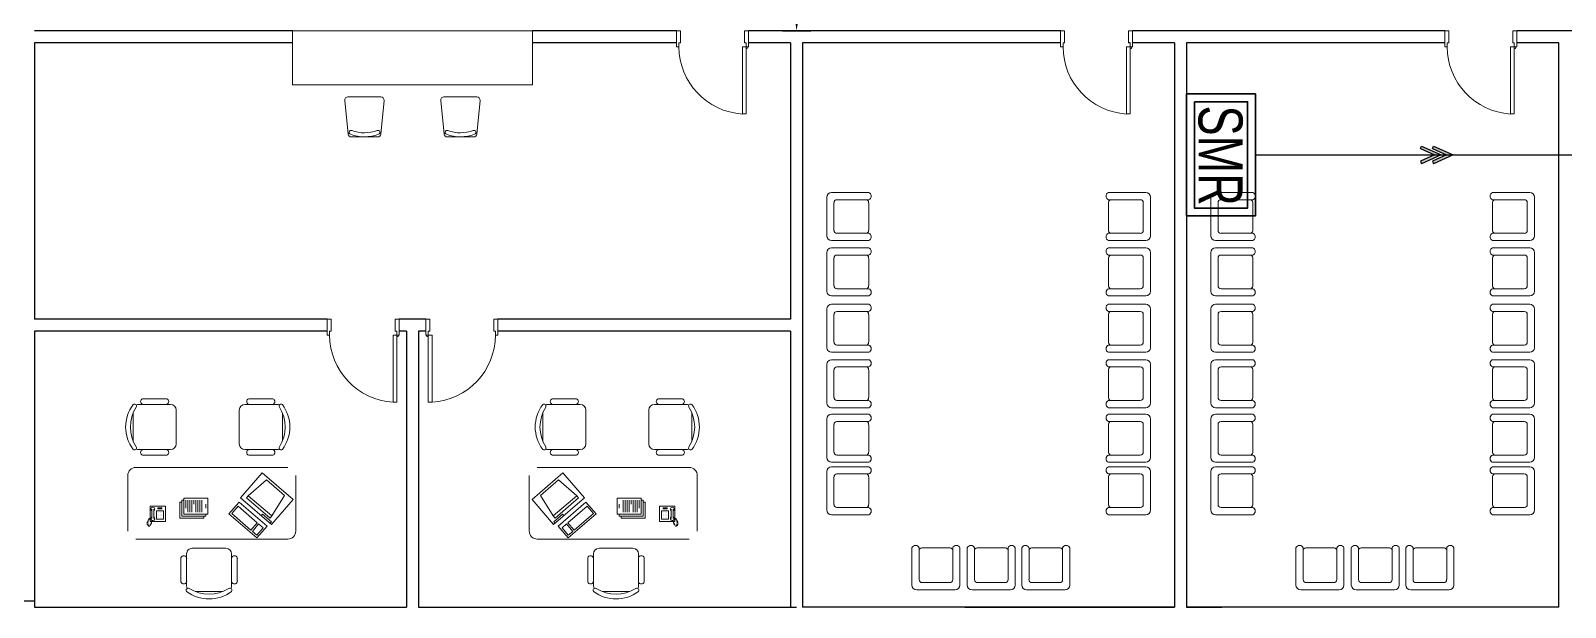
# Model space of a CAD drawing. Extents: x -3767 to 3861, y 250 to 646.
# Drawn here: x 46.23 to 65.41, y 348.67 to 355.88 of the extents above; entities that cross this region are included whole.
import ezdxf
from ezdxf import colors
from ezdxf.entities.mleader import LeaderData, LeaderLine
from ezdxf.enums import TextEntityAlignment as Align
from ezdxf.math import Vec2, Vec3

# ---------------------------------------------------------------- set-up
doc = ezdxf.new("R2010")
doc.units = 0
doc.header["$LTSCALE"] = 0.15
doc.layers.get('0').update_dxf_attribs({"color": 252})
doc.layers.get('Defpoints').update_dxf_attribs({"color": 252})
for name, color, linetype, lineweight in [('0 criticalllllll', 4, 'Continuous', 13), ('DOOR', 252, 'Continuous', 20), ('FUR', 252, 'Continuous', 9), ('sofa', 252, 'Continuous', 9), ('T-CO-PA', 3, 'Continuous', 35), ('T-CO-TXT', 2, 'Continuous', 30), ('wall', 252, 'Continuous', 30)]:
    doc.layers.add(name, color=color, linetype=linetype, lineweight=lineweight)
for name, color, linetype in [('0 sockets', 252, 'Continuous'), ('0 sound', 252, 'Continuous'), ('00-BT-TEXT', 2, 'Continuous'), ('FIRE_LOOP', 7, 'Continuous')]:
    doc.layers.add(name, color=color, linetype=linetype)
doc.styles.add('EN-SCL', font='swisscl.ttf')
doc.dimstyles.get("Standard").update_dxf_attribs({"dimtxt": 0.18, "dimasz": 0.18, "dimexe": 0.18, "dimexo": 0.0625, "dimgap": 0.09, "dimtad": 0, "dimtih": 1, "dimtoh": 1, "dimdec": 4, "dimzin": 0, "dimdsep": 46, "dimtxsty": 'Standard', "dimcen": 0.09, "dimadec": 0, "dimazin": 0, "dimtfac": 1, "dimtdec": 4, "dimtofl": 0, "dimtmove": 0, "dimatfit": 3, "dimfxl": 1, "dimtolj": 1, "dimtzin": 0, "dimarcsym": 0})

# ---------------------------------------------------------------- blocks, each defined once
blk = doc.blocks.new('RECTANG')
for p, q in [((1, 1), (0, 1)), ((0, 1), (0, 0)), ((1, 0), (1, 1)), ((0, 0), (1, 0))]:
    blk.add_line(p, q)
blk = doc.blocks.new('IBMAT', base_point=(61, 306))
for p, q in [((75, 307), (75, 306)), ((81, 307), (75, 307)), ((81, 306), (81, 307))]:
    blk.add_line(p, q)
at = {"xscale": 21, "yscale": 17, "zscale": 21}
blk.add_blockref('RECTANG', (61, 306), dxfattribs=at)
blk = doc.blocks.new('KEYBOARD', base_point=(60, 294))
for p, xscale, yscale, zscale in [((60, 294), 19, 8, 19), ((61, 295), 13, 5, 13), ((75, 295), 3, 5, 3)]:
    blk.add_blockref('RECTANG', p, dxfattribs=dict(xscale=xscale, yscale=yscale, zscale=zscale))
blk = doc.blocks.new('FNCOMP')
for p, q in [((-6.64, 16.23), (-8.5, 3.5)), ((6.08, 16.23), (-6.64, 16.23)), ((8, 3.5), (6.08, 16.23)), ((-8.5, 3.5), (-8.5, 2.04)), ((8, 3.5), (-8.5, 3.5)), ((-8.5, 2.04), (8, 2.04)), ((8, 2.04), (8, 3.5))]:
    blk.add_line(p, q)
at = {"xscale": 1.033846153846154, "yscale": 1.033846153846154, "zscale": 1.033846153846154}
for name, p in [('IBMAT', (-10.86, 0)), ('KEYBOARD', (-10.05, -10.5))]:
    blk.add_blockref(name, p, dxfattribs=at)
blk = doc.blocks.new('CHAIR7')
for p, q in [((0, 9), (0, -9)), ((20, 12), (3, 12)), ((5.12, 15.04), (17.88, 15.04)), ((23, -7.44), (23, 7.44)), ((3, -12), (20, -12)), ((5.12, -15), (17.88, -15))]:
    blk.add_line(p, q)
for centre, radius, start, end in [((3, 9), 3, 90, 180), ((5.56, 13.54), 1.56, 73.7398, 286.2602), ((17.44, 13.54), 1.56, 253.7398, 106.2602), ((20, 9), 3, 62.41556, 90), ((22.34, 11.12), 1.1, 53.30994, 212.02741), ((4.82, 0), 19.64, 327.57575, 32.42425), ((7, 0), 20, 323.1301, 36.8699), ((3, -9), 3, 180, 270), ((5.56, -13.5), 1.56, 73.7398, 286.2602), ((17.44, -13.5), 1.56, 253.7398, 106.2602), ((20, -9), 3, 270, 297.58444), ((22.34, -11.12), 1.1, 147.97259, 306.69006)]:
    blk.add_arc(centre, radius, start, end)
blk = doc.blocks.new('FNPHONE')
for p, q in [((-9.1, 0.22), (-9.7, 0.02)), ((-8.9, 0.62), (-9.5, 0.42)), ((-8.7, 1.02), (-9.3, 0.82)), ((-8.5, 1.42), (-9.1, 1.22)), ((-8.3, 1.82), (-8.9, 1.62)), ((-7.14, 0.56), (-7.5, -0.58)), ((-7.29, 6.54), (-7.29, 1.54)), ((-6.29, 6.54), (-6.29, 1.54)), ((-3.87, 4.85), (-3.87, 4.85)), ((-3.87, 3.91), (-3.87, 3.91)), ((-3.87, 2.97), (-3.87, 2.97)), ((-3.87, 2.03), (-3.87, 2.03)), ((-2.94, 4.85), (-2.94, 4.85)), ((-2.94, 3.91), (-2.94, 3.91)), ((-2.94, 2.97), (-2.94, 2.97)), ((-2.94, 2.03), (-2.94, 2.03)), ((-2, 4.85), (-2, 4.85)), ((-2, 3.91), (-2, 3.91)), ((-2, 2.97), (-2, 2.97)), ((-2, 2.03), (-2, 2.03)), ((-9.3, -0.18), (-9.9, -0.38)), ((-9.3, -0.58), (-9.9, -0.78)), ((-9.3, -0.98), (-9.9, -1.18)), ((-9.3, -1.38), (-9.9, -1.58)), ((-9.1, -1.78), (-9.7, -1.98)), ((-8.9, -2.18), (-9.5, -2.38)), ((-8.43, -2.46), (-9.03, -2.66)), ((-7.9, -1.98), (-8.5, -2.18)), ((-7.7, -1.58), (-8.3, -1.78)), ((-7.5, -1.18), (-8.1, -1.38)), ((-7.3, -0.78), (-7.9, -0.98))]:
    blk.add_line(p, q)
for centre, start, end in [((-6.79, 6.54), 298.49146, 241.50854), ((-6.79, 1.54), 118.49146, 61.50854)]:
    blk.add_arc(centre, 1.05, start, end)
for p, xscale, yscale, zscale in [((-8.21, 0), 8.20528234483245, 8.104073169521023, 8.20528234483245), ((-4.81, 1.25), 3.75, 4.375, 3.75), ((-4.03, 6.72), 2.03125, 0.46875, 2.03125)]:
    blk.add_blockref('RECTANG', p, dxfattribs=dict(xscale=xscale, yscale=yscale, zscale=zscale))
blk = doc.blocks.new('D90')
at = {"layer": 'DOOR'}
for points in [[(0.03, 0.2), (0.03, 1.04), (0.078, 1.04), (0.078, 0.2)], [(0.03, 0.2), (0, 0.2), (0, 0), (0.05, 0), (0.05, 0.15), (0.03, 0.15)], [(0.87, 0.2), (0.9, 0.2), (0.9, 0), (0.85, 0), (0.85, 0.15), (0.87, 0.15)]]:
    blk.add_lwpolyline(points, close=True, dxfattribs=at)
blk.add_circle((0.02, 0.21), 0.01, dxfattribs=at)
blk.add_arc((0.025, 0.197), 0.845, 0.2218, 86.3889, dxfattribs=at)
blk = doc.blocks.new('Ch01')
at = {"layer": 'FUR'}
for p, q in [((-0.499, -0.205), (-0.499, 0.207)), ((-0.455, 0.247), (-0.035, 0.205)), ((0.001, 0.165), (0.001, -0.163)), ((-0.455, -0.244), (-0.035, -0.202))]:
    blk.add_line(p, q, dxfattribs=at)
for centre, radius, start, end in [((-0.459, 0.207), 0.04, 84.2894, 180), ((-0.055, 0.168), 0.025, 20.5276, 200.5276), ((-0.039, 0.165), 0.04, 0, 84.2894), ((-0.499, 0.001), 0.449, 339.1935, 20.5276), ((-0.499, 0.001), 0.499, 339.1935, 20.5276), ((-0.056, -0.167), 0.025, 159.1935, 339.1935), ((-0.039, -0.163), 0.04, 275.7106, 0), ((-0.459, -0.205), 0.04, 180, 275.7106)]:
    blk.add_arc(centre, radius, start, end, dxfattribs=at)
blk = doc.blocks.new('ARCH')
at = {"layer": 'DOOR'}
blk.add_line((55.17, 355.725), (55.15, 355.725), dxfattribs=at)
for points in [[(54.33, 355.675), (54.3, 355.675), (54.3, 355.875), (54.35, 355.875), (54.35, 355.725), (54.33, 355.725)], [(59.13, 355.675), (59.1, 355.675), (59.1, 355.875), (59.15, 355.875), (59.15, 355.725), (59.13, 355.725)], [(59.97, 355.675), (60, 355.675), (60, 355.875), (59.95, 355.875), (59.95, 355.725), (59.97, 355.725)], [(63.93, 355.675), (63.9, 355.675), (63.9, 355.875), (63.95, 355.875), (63.95, 355.725), (63.93, 355.725)], [(64.77, 355.675), (64.8, 355.675), (64.8, 355.875), (64.75, 355.875), (64.75, 355.725), (64.77, 355.725)], [(55.17, 355.675), (55.17, 354.835), (55.122, 354.835), (55.122, 355.675)], [(59.97, 355.675), (59.97, 354.835), (59.922, 354.835), (59.922, 355.675)], [(64.77, 355.675), (64.77, 354.835), (64.722, 354.835), (64.722, 355.675)]]:
    blk.add_lwpolyline(points, close=True, dxfattribs=at)
blk.add_lwpolyline([(55.17, 355.725), (55.17, 355.675), (55.2, 355.675), (55.2, 355.875), (55.15, 355.875), (55.15, 355.725)], dxfattribs=at)
for centre in [(55.18, 355.665), (59.98, 355.665), (64.78, 355.665)]:
    blk.add_circle(centre, 0.01, dxfattribs=at)
for centre in [(55.175, 355.678), (59.975, 355.678), (64.775, 355.678)]:
    blk.add_arc(centre, 0.845, 180.2218, 266.3889, dxfattribs=at)
at = {"layer": 'FUR'}
for p, q in [((56.177, 353.795), (56.177, 353.315)), ((56.702, 353.855), (56.237, 353.855)), ((56.267, 353.727), (56.267, 353.382)), ((56.7, 353.765), (56.305, 353.765)), ((56.702, 353.39), (56.702, 353.72)), ((59.698, 353.855), (60.163, 353.855)), ((59.698, 353.39), (59.698, 353.72)), ((59.7, 353.765), (60.095, 353.765)), ((60.133, 353.727), (60.133, 353.382)), ((60.223, 353.795), (60.223, 353.315)), ((60.977, 353.795), (60.977, 353.315)), ((61.502, 353.855), (61.037, 353.855)), ((61.067, 353.727), (61.067, 353.382)), ((61.5, 353.765), (61.105, 353.765)), ((61.502, 353.39), (61.502, 353.72)), ((64.498, 353.855), (64.963, 353.855)), ((64.498, 353.39), (64.498, 353.72)), ((64.5, 353.765), (64.895, 353.765)), ((64.933, 353.727), (64.933, 353.382)), ((65.023, 353.795), (65.023, 353.315)), ((56.305, 353.345), (56.7, 353.345)), ((60.095, 353.345), (59.7, 353.345)), ((61.105, 353.345), (61.5, 353.345)), ((64.895, 353.345), (64.5, 353.345)), ((56.237, 353.255), (56.702, 353.255)), ((56.702, 353.163), (56.237, 353.163)), ((60.163, 353.255), (59.698, 353.255)), ((59.698, 353.163), (60.163, 353.163)), ((61.037, 353.255), (61.502, 353.255)), ((61.502, 353.163), (61.037, 353.163)), ((64.963, 353.255), (64.498, 353.255)), ((64.498, 353.163), (64.963, 353.163)), ((56.177, 353.103), (56.177, 352.623)), ((56.267, 353.036), (56.267, 352.691)), ((56.7, 353.073), (56.305, 353.073)), ((56.702, 352.698), (56.702, 353.028)), ((59.698, 352.698), (59.698, 353.028)), ((59.7, 353.073), (60.095, 353.073)), ((60.133, 353.036), (60.133, 352.691)), ((60.223, 353.103), (60.223, 352.623)), ((60.977, 353.103), (60.977, 352.623)), ((61.067, 353.036), (61.067, 352.691)), ((61.5, 353.073), (61.105, 353.073)), ((61.502, 352.698), (61.502, 353.028)), ((64.498, 352.698), (64.498, 353.028)), ((64.5, 353.073), (64.895, 353.073)), ((64.933, 353.036), (64.933, 352.691)), ((65.023, 353.103), (65.023, 352.623)), ((56.237, 352.563), (56.702, 352.563)), ((56.305, 352.653), (56.7, 352.653)), ((60.163, 352.563), (59.698, 352.563)), ((60.095, 352.653), (59.7, 352.653)), ((61.037, 352.563), (61.502, 352.563)), ((61.105, 352.653), (61.5, 352.653)), ((64.963, 352.563), (64.498, 352.563)), ((64.895, 352.653), (64.5, 352.653)), ((56.177, 352.399), (56.177, 351.919)), ((56.702, 352.459), (56.237, 352.459)), ((56.7, 352.369), (56.305, 352.369)), ((59.698, 352.459), (60.163, 352.459)), ((59.7, 352.369), (60.095, 352.369)), ((60.223, 352.399), (60.223, 351.919)), ((60.977, 352.399), (60.977, 351.919)), ((61.502, 352.459), (61.037, 352.459)), ((61.5, 352.369), (61.105, 352.369)), ((64.498, 352.459), (64.963, 352.459)), ((64.5, 352.369), (64.895, 352.369)), ((65.023, 352.399), (65.023, 351.919)), ((56.267, 352.332), (56.267, 351.987)), ((56.702, 351.994), (56.702, 352.324)), ((59.698, 351.994), (59.698, 352.324)), ((60.133, 352.332), (60.133, 351.987)), ((61.067, 352.332), (61.067, 351.987)), ((61.502, 351.994), (61.502, 352.324)), ((64.498, 351.994), (64.498, 352.324)), ((64.933, 352.332), (64.933, 351.987)), ((56.237, 351.859), (56.702, 351.859)), ((56.702, 351.767), (56.237, 351.767)), ((56.305, 351.949), (56.7, 351.949)), ((60.163, 351.859), (59.698, 351.859)), ((59.698, 351.767), (60.163, 351.767)), ((60.095, 351.949), (59.7, 351.949)), ((61.037, 351.859), (61.502, 351.859)), ((61.502, 351.767), (61.037, 351.767)), ((61.105, 351.949), (61.5, 351.949)), ((64.963, 351.859), (64.498, 351.859)), ((64.498, 351.767), (64.963, 351.767)), ((64.895, 351.949), (64.5, 351.949)), ((56.177, 351.707), (56.177, 351.227)), ((56.267, 351.64), (56.267, 351.295)), ((56.7, 351.677), (56.305, 351.677)), ((56.702, 351.302), (56.702, 351.632)), ((59.698, 351.302), (59.698, 351.632)), ((59.7, 351.677), (60.095, 351.677)), ((60.133, 351.64), (60.133, 351.295)), ((60.223, 351.707), (60.223, 351.227)), ((60.977, 351.707), (60.977, 351.227)), ((61.067, 351.64), (61.067, 351.295)), ((61.5, 351.677), (61.105, 351.677)), ((61.502, 351.302), (61.502, 351.632)), ((64.498, 351.302), (64.498, 351.632)), ((64.5, 351.677), (64.895, 351.677)), ((64.933, 351.64), (64.933, 351.295)), ((65.023, 351.707), (65.023, 351.227)), ((56.305, 351.257), (56.7, 351.257)), ((60.095, 351.257), (59.7, 351.257)), ((61.105, 351.257), (61.5, 351.257)), ((64.895, 351.257), (64.5, 351.257)), ((56.177, 351.026), (56.177, 350.546)), ((56.237, 351.167), (56.702, 351.167)), ((56.702, 351.086), (56.237, 351.086)), ((60.163, 351.167), (59.698, 351.167)), ((59.698, 351.086), (60.163, 351.086)), ((60.223, 351.026), (60.223, 350.546)), ((60.977, 351.026), (60.977, 350.546)), ((61.037, 351.167), (61.502, 351.167)), ((61.502, 351.086), (61.037, 351.086)), ((64.963, 351.167), (64.498, 351.167)), ((64.498, 351.086), (64.963, 351.086)), ((65.023, 351.026), (65.023, 350.546)), ((56.267, 350.958), (56.267, 350.613)), ((56.7, 350.996), (56.305, 350.996)), ((56.702, 350.621), (56.702, 350.951)), ((59.698, 350.621), (59.698, 350.951)), ((59.7, 350.996), (60.095, 350.996)), ((60.133, 350.958), (60.133, 350.613)), ((61.067, 350.958), (61.067, 350.613)), ((61.5, 350.996), (61.105, 350.996)), ((61.502, 350.621), (61.502, 350.951)), ((64.498, 350.621), (64.498, 350.951)), ((64.5, 350.996), (64.895, 350.996)), ((64.933, 350.958), (64.933, 350.613)), ((56.237, 350.486), (56.702, 350.486)), ((56.702, 350.43), (56.237, 350.43)), ((56.305, 350.576), (56.7, 350.576)), ((60.163, 350.486), (59.698, 350.486)), ((59.698, 350.43), (60.163, 350.43)), ((60.095, 350.576), (59.7, 350.576)), ((61.037, 350.486), (61.502, 350.486)), ((61.502, 350.43), (61.037, 350.43)), ((61.105, 350.576), (61.5, 350.576)), ((64.963, 350.486), (64.498, 350.486)), ((64.498, 350.43), (64.963, 350.43)), ((64.895, 350.576), (64.5, 350.576)), ((56.177, 350.37), (56.177, 349.89)), ((56.267, 350.303), (56.267, 349.958)), ((56.7, 350.34), (56.305, 350.34)), ((56.702, 349.965), (56.702, 350.295)), ((59.698, 349.965), (59.698, 350.295)), ((59.7, 350.34), (60.095, 350.34)), ((60.133, 350.303), (60.133, 349.958)), ((60.223, 350.37), (60.223, 349.89)), ((60.977, 350.37), (60.977, 349.89)), ((61.067, 350.303), (61.067, 349.958)), ((61.5, 350.34), (61.105, 350.34)), ((61.502, 349.965), (61.502, 350.295)), ((64.498, 349.965), (64.498, 350.295)), ((64.5, 350.34), (64.895, 350.34)), ((64.933, 350.303), (64.933, 349.958)), ((65.023, 350.37), (65.023, 349.89)), ((56.305, 349.92), (56.7, 349.92)), ((60.095, 349.92), (59.7, 349.92)), ((61.105, 349.92), (61.5, 349.92)), ((64.895, 349.92), (64.5, 349.92)), ((56.237, 349.83), (56.702, 349.83)), ((60.163, 349.83), (59.698, 349.83)), ((61.037, 349.83), (61.502, 349.83)), ((64.963, 349.83), (64.498, 349.83)), ((57.241, 349.418), (57.241, 348.953)), ((57.331, 349.416), (57.331, 349.02)), ((57.706, 349.418), (57.376, 349.418)), ((57.751, 349.02), (57.751, 349.416)), ((57.841, 348.953), (57.841, 349.418)), ((57.933, 349.418), (57.933, 348.953)), ((58.023, 349.416), (58.023, 349.02)), ((58.398, 349.418), (58.068, 349.418)), ((58.443, 349.02), (58.443, 349.416)), ((58.533, 348.953), (58.533, 349.418)), ((58.615, 349.418), (58.615, 348.953)), ((58.705, 349.416), (58.705, 349.02)), ((59.08, 349.418), (58.75, 349.418)), ((59.125, 349.02), (59.125, 349.416)), ((59.215, 348.953), (59.215, 349.418)), ((62.041, 349.418), (62.041, 348.953)), ((62.131, 349.416), (62.131, 349.02)), ((62.506, 349.418), (62.176, 349.418)), ((62.551, 349.02), (62.551, 349.416)), ((62.641, 348.953), (62.641, 349.418)), ((62.733, 349.418), (62.733, 348.953)), ((62.823, 349.416), (62.823, 349.02)), ((63.198, 349.418), (62.868, 349.418)), ((63.243, 349.02), (63.243, 349.416)), ((63.333, 348.953), (63.333, 349.418)), ((63.415, 349.418), (63.415, 348.953)), ((63.505, 349.416), (63.505, 349.02)), ((63.88, 349.418), (63.55, 349.418)), ((63.925, 349.02), (63.925, 349.416)), ((64.015, 348.953), (64.015, 349.418)), ((57.301, 348.893), (57.781, 348.893)), ((57.369, 348.983), (57.714, 348.983)), ((57.993, 348.893), (58.473, 348.893)), ((58.061, 348.983), (58.406, 348.983)), ((58.675, 348.893), (59.155, 348.893)), ((58.742, 348.983), (59.087, 348.983)), ((62.101, 348.893), (62.581, 348.893)), ((62.169, 348.983), (62.514, 348.983)), ((62.793, 348.893), (63.273, 348.893)), ((62.861, 348.983), (63.206, 348.983)), ((63.475, 348.893), (63.955, 348.893)), ((63.542, 348.983), (63.887, 348.983))]:
    blk.add_line(p, q, dxfattribs=at)
for centre, major_axis, start_param, end_param in [((56.237, 353.795), (0.0424, 0.0424), 0.785398, 2.356194), ((56.305, 353.727), (-0.0265, 0.0265), -0.785398, 0.785398), ((56.642, 353.72), (-0.0424, 0.0424), 3.926991, 4.775053), ((56.685, 353.81), (-0.0339, 0.0339), 2.685296, 5.122584), ((61.037, 353.795), (0.0424, 0.0424), 0.785398, 2.356194), ((61.105, 353.727), (-0.0265, 0.0265), -0.785398, 0.785398), ((61.442, 353.72), (-0.0424, 0.0424), 3.926991, 4.775053), ((61.485, 353.81), (-0.0339, 0.0339), 2.685296, 5.122584), ((56.237, 353.315), (-0.0424, 0.0424), 0.785398, 2.356194), ((56.305, 353.382), (0.0265, 0.0265), 2.356194, 3.926991), ((56.642, 353.39), (0.0424, 0.0424), 4.649725, 5.497787), ((56.685, 353.3), (0.0339, 0.0339), 4.302194, 6.739482), ((61.037, 353.315), (-0.0424, 0.0424), 0.785398, 2.356194), ((61.105, 353.382), (0.0265, 0.0265), 2.356194, 3.926991), ((61.442, 353.39), (0.0424, 0.0424), 4.649725, 5.497787), ((61.485, 353.3), (0.0339, 0.0339), 4.302194, 6.739482), ((56.237, 353.103), (0.0424, 0.0424), 0.785398, 2.356194), ((56.685, 353.119), (-0.0339, 0.0339), 2.685296, 5.122584), ((61.037, 353.103), (0.0424, 0.0424), 0.785398, 2.356194), ((61.485, 353.119), (-0.0339, 0.0339), 2.685296, 5.122584), ((56.305, 353.036), (-0.0265, 0.0265), -0.785398, 0.785398), ((56.642, 353.028), (-0.0424, 0.0424), 3.926991, 4.775053), ((61.105, 353.036), (-0.0265, 0.0265), -0.785398, 0.785398), ((61.442, 353.028), (-0.0424, 0.0424), 3.926991, 4.775053), ((56.237, 352.623), (-0.0424, 0.0424), 0.785398, 2.356194), ((56.305, 352.691), (0.0265, 0.0265), 2.356194, 3.926991), ((56.642, 352.698), (0.0424, 0.0424), 4.649725, 5.497787), ((56.685, 352.608), (0.0339, 0.0339), 4.302194, 6.739482), ((61.037, 352.623), (-0.0424, 0.0424), 0.785398, 2.356194), ((61.105, 352.691), (0.0265, 0.0265), 2.356194, 3.926991), ((61.442, 352.698), (0.0424, 0.0424), 4.649725, 5.497787), ((61.485, 352.608), (0.0339, 0.0339), 4.302194, 6.739482), ((56.237, 352.399), (0.0424, 0.0424), 0.785398, 2.356194), ((56.305, 352.332), (-0.0265, 0.0265), -0.785398, 0.785398), ((56.642, 352.324), (-0.0424, 0.0424), 3.926991, 4.775053), ((56.685, 352.415), (-0.0339, 0.0339), 2.685296, 5.122584), ((61.037, 352.399), (0.0424, 0.0424), 0.785398, 2.356194), ((61.105, 352.332), (-0.0265, 0.0265), -0.785398, 0.785398), ((61.442, 352.324), (-0.0424, 0.0424), 3.926991, 4.775053), ((61.485, 352.415), (-0.0339, 0.0339), 2.685296, 5.122584), ((56.305, 351.987), (0.0265, 0.0265), 2.356194, 3.926991), ((56.642, 351.994), (0.0424, 0.0424), 4.649725, 5.497787), ((61.105, 351.987), (0.0265, 0.0265), 2.356194, 3.926991), ((61.442, 351.994), (0.0424, 0.0424), 4.649725, 5.497787), ((56.237, 351.919), (-0.0424, 0.0424), 0.785398, 2.356194), ((56.237, 351.707), (0.0424, 0.0424), 0.785398, 2.356194), ((56.685, 351.904), (0.0339, 0.0339), 4.302194, 6.739482), ((56.685, 351.723), (-0.0339, 0.0339), 2.685296, 5.122584), ((61.037, 351.919), (-0.0424, 0.0424), 0.785398, 2.356194), ((61.037, 351.707), (0.0424, 0.0424), 0.785398, 2.356194), ((61.485, 351.904), (0.0339, 0.0339), 4.302194, 6.739482), ((61.485, 351.723), (-0.0339, 0.0339), 2.685296, 5.122584), ((56.305, 351.64), (-0.0265, 0.0265), -0.785398, 0.785398), ((56.642, 351.632), (-0.0424, 0.0424), 3.926991, 4.775053), ((61.105, 351.64), (-0.0265, 0.0265), -0.785398, 0.785398), ((61.442, 351.632), (-0.0424, 0.0424), 3.926991, 4.775053), ((56.237, 351.227), (-0.0424, 0.0424), 0.785398, 2.356194), ((56.305, 351.295), (0.0265, 0.0265), 2.356194, 3.926991), ((56.642, 351.302), (0.0424, 0.0424), 4.649725, 5.497787), ((56.685, 351.212), (0.0339, 0.0339), 4.302194, 6.739482), ((61.037, 351.227), (-0.0424, 0.0424), 0.785398, 2.356194), ((61.105, 351.295), (0.0265, 0.0265), 2.356194, 3.926991), ((61.442, 351.302), (0.0424, 0.0424), 4.649725, 5.497787), ((61.485, 351.212), (0.0339, 0.0339), 4.302194, 6.739482), ((56.237, 351.026), (0.0424, 0.0424), 0.785398, 2.356194), ((56.685, 351.041), (-0.0339, 0.0339), 2.685296, 5.122584), ((61.037, 351.026), (0.0424, 0.0424), 0.785398, 2.356194), ((61.485, 351.041), (-0.0339, 0.0339), 2.685296, 5.122584), ((56.305, 350.958), (-0.0265, 0.0265), -0.785398, 0.785398), ((56.642, 350.951), (-0.0424, 0.0424), 3.926991, 4.775053), ((61.105, 350.958), (-0.0265, 0.0265), -0.785398, 0.785398), ((61.442, 350.951), (-0.0424, 0.0424), 3.926991, 4.775053), ((56.305, 350.613), (0.0265, 0.0265), 2.356194, 3.926991), ((56.642, 350.621), (0.0424, 0.0424), 4.649725, 5.497787), ((61.105, 350.613), (0.0265, 0.0265), 2.356194, 3.926991), ((61.442, 350.621), (0.0424, 0.0424), 4.649725, 5.497787), ((56.237, 350.546), (-0.0424, 0.0424), 0.785398, 2.356194), ((56.237, 350.37), (0.0424, 0.0424), 0.785398, 2.356194), ((56.685, 350.53), (0.0339, 0.0339), 4.302194, 6.739482), ((56.685, 350.385), (-0.0339, 0.0339), 2.685296, 5.122584), ((61.037, 350.546), (-0.0424, 0.0424), 0.785398, 2.356194), ((61.037, 350.37), (0.0424, 0.0424), 0.785398, 2.356194), ((61.485, 350.53), (0.0339, 0.0339), 4.302194, 6.739482), ((61.485, 350.385), (-0.0339, 0.0339), 2.685296, 5.122584), ((56.305, 350.303), (-0.0265, 0.0265), -0.785398, 0.785398), ((56.642, 350.295), (-0.0424, 0.0424), 3.926991, 4.775053), ((61.105, 350.303), (-0.0265, 0.0265), -0.785398, 0.785398), ((61.442, 350.295), (-0.0424, 0.0424), 3.926991, 4.775053), ((56.237, 349.89), (-0.0424, 0.0424), 0.785398, 2.356194), ((56.305, 349.958), (0.0265, 0.0265), 2.356194, 3.926991), ((56.642, 349.965), (0.0424, 0.0424), 4.649725, 5.497787), ((56.685, 349.875), (0.0339, 0.0339), 4.302194, 6.739482), ((61.037, 349.89), (-0.0424, 0.0424), 0.785398, 2.356194), ((61.105, 349.958), (0.0265, 0.0265), 2.356194, 3.926991), ((61.442, 349.965), (0.0424, 0.0424), 4.649725, 5.497787), ((61.485, 349.875), (0.0339, 0.0339), 4.302194, 6.739482), ((57.286, 349.4), (0.0339, 0.0339), 5.826889, 8.264177), ((57.376, 349.358), (0.0424, 0.0424), 0.785398, 1.63346), ((57.706, 349.358), (-0.0424, 0.0424), 4.649725, 5.497787), ((57.797, 349.4), (-0.0339, 0.0339), 4.302194, 6.739482), ((57.978, 349.4), (0.0339, 0.0339), 5.826889, 8.264177), ((58.068, 349.358), (0.0424, 0.0424), 0.785398, 1.63346), ((58.398, 349.358), (-0.0424, 0.0424), 4.649725, 5.497787), ((58.488, 349.4), (-0.0339, 0.0339), 4.302194, 6.739482), ((58.659, 349.4), (0.0339, 0.0339), 5.826889, 8.264177), ((58.75, 349.358), (0.0424, 0.0424), 0.785398, 1.63346), ((59.08, 349.358), (-0.0424, 0.0424), 4.649725, 5.497787), ((59.17, 349.4), (-0.0339, 0.0339), 4.302194, 6.739482), ((62.086, 349.4), (0.0339, 0.0339), 5.826889, 8.264177), ((62.176, 349.358), (0.0424, 0.0424), 0.785398, 1.63346), ((62.506, 349.358), (-0.0424, 0.0424), 4.649725, 5.497787), ((62.597, 349.4), (-0.0339, 0.0339), 4.302194, 6.739482), ((62.778, 349.4), (0.0339, 0.0339), 5.826889, 8.264177), ((62.868, 349.358), (0.0424, 0.0424), 0.785398, 1.63346), ((63.198, 349.358), (-0.0424, 0.0424), 4.649725, 5.497787), ((63.288, 349.4), (-0.0339, 0.0339), 4.302194, 6.739482), ((63.459, 349.4), (0.0339, 0.0339), 5.826889, 8.264177), ((63.55, 349.358), (0.0424, 0.0424), 0.785398, 1.63346), ((63.88, 349.358), (-0.0424, 0.0424), 4.649725, 5.497787), ((63.97, 349.4), (-0.0339, 0.0339), 4.302194, 6.739482), ((57.301, 348.953), (-0.0424, 0.0424), 0.785398, 2.356194), ((57.369, 349.02), (0.0265, 0.0265), 2.356194, 3.926991), ((57.714, 349.02), (-0.0265, 0.0265), 2.356194, 3.926991), ((57.781, 348.953), (0.0424, 0.0424), 3.926991, 5.497787), ((57.993, 348.953), (-0.0424, 0.0424), 0.785398, 2.356194), ((58.061, 349.02), (0.0265, 0.0265), 2.356194, 3.926991), ((58.406, 349.02), (-0.0265, 0.0265), 2.356194, 3.926991), ((58.473, 348.953), (0.0424, 0.0424), 3.926991, 5.497787), ((58.675, 348.953), (-0.0424, 0.0424), 0.785398, 2.356194), ((58.742, 349.02), (0.0265, 0.0265), 2.356194, 3.926991), ((59.087, 349.02), (-0.0265, 0.0265), 2.356194, 3.926991), ((59.155, 348.953), (0.0424, 0.0424), 3.926991, 5.497787), ((62.101, 348.953), (-0.0424, 0.0424), 0.785398, 2.356194), ((62.169, 349.02), (0.0265, 0.0265), 2.356194, 3.926991), ((62.514, 349.02), (-0.0265, 0.0265), 2.356194, 3.926991), ((62.581, 348.953), (0.0424, 0.0424), 3.926991, 5.497787), ((62.793, 348.953), (-0.0424, 0.0424), 0.785398, 2.356194), ((62.861, 349.02), (0.0265, 0.0265), 2.356194, 3.926991), ((63.206, 349.02), (-0.0265, 0.0265), 2.356194, 3.926991), ((63.273, 348.953), (0.0424, 0.0424), 3.926991, 5.497787), ((63.475, 348.953), (-0.0424, 0.0424), 0.785398, 2.356194), ((63.542, 349.02), (0.0265, 0.0265), 2.356194, 3.926991), ((63.887, 349.02), (-0.0265, 0.0265), 2.356194, 3.926991), ((63.955, 348.953), (0.0424, 0.0424), 3.926991, 5.497787)]:
    blk.add_ellipse(centre, major_axis=major_axis, ratio=1, start_param=start_param, end_param=end_param, dxfattribs=at)
at = {"layer": 'FUR', "extrusion": (0, 0, -1)}
for centre, major_axis, start_param, end_param in [((59.715, 353.81), (0.0339, 0.0339), 2.685296, 5.122584), ((59.758, 353.72), (0.0424, 0.0424), 3.926991, 4.775053), ((60.095, 353.727), (0.0265, 0.0265), -0.785398, 0.785398), ((60.163, 353.795), (-0.0424, 0.0424), 0.785398, 2.356194), ((64.515, 353.81), (0.0339, 0.0339), 2.685296, 5.122584), ((64.558, 353.72), (0.0424, 0.0424), 3.926991, 4.775053), ((64.895, 353.727), (0.0265, 0.0265), -0.785398, 0.785398), ((64.963, 353.795), (-0.0424, 0.0424), 0.785398, 2.356194), ((59.715, 353.3), (-0.0339, 0.0339), 4.302194, 6.739482), ((59.758, 353.39), (-0.0424, 0.0424), 4.649725, 5.497787), ((60.095, 353.382), (-0.0265, 0.0265), 2.356194, 3.926991), ((60.163, 353.315), (0.0424, 0.0424), 0.785398, 2.356194), ((64.515, 353.3), (-0.0339, 0.0339), 4.302194, 6.739482), ((64.558, 353.39), (-0.0424, 0.0424), 4.649725, 5.497787), ((64.895, 353.382), (-0.0265, 0.0265), 2.356194, 3.926991), ((64.963, 353.315), (0.0424, 0.0424), 0.785398, 2.356194), ((59.715, 353.119), (0.0339, 0.0339), 2.685296, 5.122584), ((60.163, 353.103), (-0.0424, 0.0424), 0.785398, 2.356194), ((64.515, 353.119), (0.0339, 0.0339), 2.685296, 5.122584), ((64.963, 353.103), (-0.0424, 0.0424), 0.785398, 2.356194), ((59.758, 353.028), (0.0424, 0.0424), 3.926991, 4.775053), ((60.095, 353.036), (0.0265, 0.0265), -0.785398, 0.785398), ((64.558, 353.028), (0.0424, 0.0424), 3.926991, 4.775053), ((64.895, 353.036), (0.0265, 0.0265), -0.785398, 0.785398), ((59.715, 352.608), (-0.0339, 0.0339), 4.302194, 6.739482), ((59.758, 352.698), (-0.0424, 0.0424), 4.649725, 5.497787), ((60.095, 352.691), (-0.0265, 0.0265), 2.356194, 3.926991), ((60.163, 352.623), (0.0424, 0.0424), 0.785398, 2.356194), ((64.515, 352.608), (-0.0339, 0.0339), 4.302194, 6.739482), ((64.558, 352.698), (-0.0424, 0.0424), 4.649725, 5.497787), ((64.895, 352.691), (-0.0265, 0.0265), 2.356194, 3.926991), ((64.963, 352.623), (0.0424, 0.0424), 0.785398, 2.356194), ((59.715, 352.415), (0.0339, 0.0339), 2.685296, 5.122584), ((59.758, 352.324), (0.0424, 0.0424), 3.926991, 4.775053), ((60.095, 352.332), (0.0265, 0.0265), -0.785398, 0.785398), ((60.163, 352.399), (-0.0424, 0.0424), 0.785398, 2.356194), ((64.515, 352.415), (0.0339, 0.0339), 2.685296, 5.122584), ((64.558, 352.324), (0.0424, 0.0424), 3.926991, 4.775053), ((64.895, 352.332), (0.0265, 0.0265), -0.785398, 0.785398), ((64.963, 352.399), (-0.0424, 0.0424), 0.785398, 2.356194), ((59.758, 351.994), (-0.0424, 0.0424), 4.649725, 5.497787), ((60.095, 351.987), (-0.0265, 0.0265), 2.356194, 3.926991), ((64.558, 351.994), (-0.0424, 0.0424), 4.649725, 5.497787), ((64.895, 351.987), (-0.0265, 0.0265), 2.356194, 3.926991), ((59.715, 351.904), (-0.0339, 0.0339), 4.302194, 6.739482), ((59.715, 351.723), (0.0339, 0.0339), 2.685296, 5.122584), ((60.163, 351.919), (0.0424, 0.0424), 0.785398, 2.356194), ((60.163, 351.707), (-0.0424, 0.0424), 0.785398, 2.356194), ((64.515, 351.904), (-0.0339, 0.0339), 4.302194, 6.739482), ((64.515, 351.723), (0.0339, 0.0339), 2.685296, 5.122584), ((64.963, 351.919), (0.0424, 0.0424), 0.785398, 2.356194), ((64.963, 351.707), (-0.0424, 0.0424), 0.785398, 2.356194), ((59.758, 351.632), (0.0424, 0.0424), 3.926991, 4.775053), ((60.095, 351.64), (0.0265, 0.0265), -0.785398, 0.785398), ((64.558, 351.632), (0.0424, 0.0424), 3.926991, 4.775053), ((64.895, 351.64), (0.0265, 0.0265), -0.785398, 0.785398), ((59.715, 351.212), (-0.0339, 0.0339), 4.302194, 6.739482), ((59.758, 351.302), (-0.0424, 0.0424), 4.649725, 5.497787), ((60.095, 351.295), (-0.0265, 0.0265), 2.356194, 3.926991), ((60.163, 351.227), (0.0424, 0.0424), 0.785398, 2.356194), ((64.515, 351.212), (-0.0339, 0.0339), 4.302194, 6.739482), ((64.558, 351.302), (-0.0424, 0.0424), 4.649725, 5.497787), ((64.895, 351.295), (-0.0265, 0.0265), 2.356194, 3.926991), ((64.963, 351.227), (0.0424, 0.0424), 0.785398, 2.356194), ((59.715, 351.041), (0.0339, 0.0339), 2.685296, 5.122584), ((60.163, 351.026), (-0.0424, 0.0424), 0.785398, 2.356194), ((64.515, 351.041), (0.0339, 0.0339), 2.685296, 5.122584), ((64.963, 351.026), (-0.0424, 0.0424), 0.785398, 2.356194), ((59.758, 350.951), (0.0424, 0.0424), 3.926991, 4.775053), ((60.095, 350.958), (0.0265, 0.0265), -0.785398, 0.785398), ((64.558, 350.951), (0.0424, 0.0424), 3.926991, 4.775053), ((64.895, 350.958), (0.0265, 0.0265), -0.785398, 0.785398), ((59.758, 350.621), (-0.0424, 0.0424), 4.649725, 5.497787), ((60.095, 350.613), (-0.0265, 0.0265), 2.356194, 3.926991), ((64.558, 350.621), (-0.0424, 0.0424), 4.649725, 5.497787), ((64.895, 350.613), (-0.0265, 0.0265), 2.356194, 3.926991), ((59.715, 350.53), (-0.0339, 0.0339), 4.302194, 6.739482), ((59.715, 350.385), (0.0339, 0.0339), 2.685296, 5.122584), ((60.163, 350.546), (0.0424, 0.0424), 0.785398, 2.356194), ((60.163, 350.37), (-0.0424, 0.0424), 0.785398, 2.356194), ((64.515, 350.53), (-0.0339, 0.0339), 4.302194, 6.739482), ((64.515, 350.385), (0.0339, 0.0339), 2.685296, 5.122584), ((64.963, 350.546), (0.0424, 0.0424), 0.785398, 2.356194), ((64.963, 350.37), (-0.0424, 0.0424), 0.785398, 2.356194), ((59.758, 350.295), (0.0424, 0.0424), 3.926991, 4.775053), ((60.095, 350.303), (0.0265, 0.0265), -0.785398, 0.785398), ((64.558, 350.295), (0.0424, 0.0424), 3.926991, 4.775053), ((64.895, 350.303), (0.0265, 0.0265), -0.785398, 0.785398), ((59.715, 349.875), (-0.0339, 0.0339), 4.302194, 6.739482), ((59.758, 349.965), (-0.0424, 0.0424), 4.649725, 5.497787), ((60.095, 349.958), (-0.0265, 0.0265), 2.356194, 3.926991), ((60.163, 349.89), (0.0424, 0.0424), 0.785398, 2.356194), ((64.515, 349.875), (-0.0339, 0.0339), 4.302194, 6.739482), ((64.558, 349.965), (-0.0424, 0.0424), 4.649725, 5.497787), ((64.895, 349.958), (-0.0265, 0.0265), 2.356194, 3.926991), ((64.963, 349.89), (0.0424, 0.0424), 0.785398, 2.356194)]:
    blk.add_ellipse(centre, major_axis=major_axis, ratio=1, start_param=start_param, end_param=end_param, dxfattribs=at)
at = {"layer": 'sofa'}
for p, q in [((49.5, 355.875), (52.5, 355.875)), ((49.5, 355.2), (49.5, 355.875)), ((52.5, 355.875), (52.5, 355.2)), ((49.5, 355.2), (52.5, 355.2)), ((49.441, 350.421), (47.541, 350.421)), ((52.559, 350.421), (54.459, 350.421)), ((47.441, 350.321), (47.441, 349.627)), ((54.559, 350.321), (54.559, 349.627))]:
    blk.add_line(p, q, dxfattribs=at)
for points in [[(47.541, 349.527), (49.441, 349.527, 0.414214), (49.541, 349.627), (49.541, 350.321)], [(54.459, 349.527), (52.559, 349.527, -0.414214), (52.459, 349.627), (52.459, 350.321)]]:
    blk.add_lwpolyline(points, format="xyb", dxfattribs=at)
for points in [[(48.442, 350.039), (48.142, 350.039), (48.142, 349.839), (48.442, 349.839), (48.442, 350.039)], [(53.558, 350.039), (53.858, 350.039), (53.858, 349.839), (53.558, 349.839), (53.558, 350.039)], [(48.117, 349.989), (48.092, 349.989), (48.092, 349.789), (48.392, 349.789), (48.392, 349.814)], [(48.142, 350.014), (48.117, 350.014), (48.117, 349.814), (48.417, 349.814), (48.417, 349.839)], [(48.167, 350.014), (48.167, 349.914)], [(48.192, 350.014), (48.192, 349.864)], [(48.217, 350.014), (48.217, 349.864)], [(48.242, 350.014), (48.242, 349.864)], [(48.267, 350.014), (48.267, 349.964)], [(48.292, 350.014), (48.292, 349.864)], [(48.317, 350.014), (48.317, 349.864)], [(48.342, 350.014), (48.342, 349.864)], [(48.367, 350.014), (48.367, 349.864)], [(48.417, 349.964), (48.417, 349.914)], [(53.858, 350.014), (53.883, 350.014), (53.883, 349.814), (53.583, 349.814), (53.583, 349.839)], [(53.583, 349.964), (53.583, 349.914)], [(53.883, 349.989), (53.908, 349.989), (53.908, 349.789), (53.608, 349.789), (53.608, 349.814)], [(53.633, 350.014), (53.633, 349.864)], [(53.658, 350.014), (53.658, 349.864)], [(53.683, 350.014), (53.683, 349.864)], [(53.708, 350.014), (53.708, 349.864)], [(53.733, 350.014), (53.733, 349.964)], [(53.758, 350.014), (53.758, 349.864)], [(53.783, 350.014), (53.783, 349.864)], [(53.808, 350.014), (53.808, 349.864)], [(53.833, 350.014), (53.833, 349.914)]]:
    blk.add_lwpolyline(points, dxfattribs=at)
for centre, start, end in [((47.541, 350.321), 90, 180), ((54.459, 350.321), 0, 90)]:
    blk.add_arc(centre, 0.1, start, end, dxfattribs=at)
at = {"layer": 'wall'}
for p, q in [((49.5, 355.875), (46.275, 355.875)), ((54.3, 355.875), (52.5, 355.875)), ((55.8, 355.875), (55.2, 355.875)), ((59.1, 355.875), (55.8, 355.875)), ((63.9, 355.875), (60, 355.875)), ((65.325, 355.875), (64.8, 355.875)), ((72.25, 355.875), (65.325, 355.875)), ((49.5, 355.725), (46.275, 355.725)), ((46.275, 355.725), (46.275, 352.275)), ((54.3, 355.725), (52.5, 355.725)), ((55.725, 355.725), (55.2, 355.725)), ((55.725, 355.725), (55.725, 352.275)), ((59.1, 355.725), (55.875, 355.725)), ((55.875, 355.725), (55.875, 348.675)), ((59.97, 355.725), (59.95, 355.725)), ((60.525, 355.725), (60, 355.725)), ((60.525, 355.725), (60.525, 348.675)), ((60.675, 355.725), (60.675, 348.675)), ((63.9, 355.725), (60.675, 355.725)), ((65.325, 355.725), (64.8, 355.725)), ((65.325, 348.675), (65.325, 355.725)), ((55.875, 355.125), (55.875, 348.675)), ((49.934, 352.275), (46.275, 352.275)), ((51.166, 352.275), (50.834, 352.275)), ((55.725, 352.275), (52.066, 352.275)), ((46.275, 352.125), (46.275, 348.675)), ((49.934, 352.125), (46.275, 352.125)), ((50.925, 352.125), (50.834, 352.125)), ((50.925, 352.125), (50.925, 348.675)), ((51.075, 352.125), (51.075, 348.675)), ((51.166, 352.125), (51.075, 352.125)), ((55.725, 352.125), (52.066, 352.125)), ((55.725, 352.125), (55.725, 348.675)), ((46.275, 348.75), (46.125, 348.75)), ((46.275, 348.675), (50.925, 348.675)), ((51.075, 348.675), (55.8, 348.675)), ((60.525, 348.675), (55.875, 348.675)), ((60.525, 348.675), (55.875, 348.675)), ((60.525, 348.675), (55.875, 348.675)), ((56.351, 348.675), (55.875, 348.675)), ((56.351, 348.675), (55.875, 348.675)), ((58.725, 348.675), (56.351, 348.675)), ((57.904, 348.675), (59.42, 348.675)), ((60.525, 348.675), (58.301, 348.675)), ((60.525, 348.675), (58.725, 348.675)), ((60.525, 348.675), (58.875, 348.675)), ((59.42, 348.675), (60.525, 348.675)), ((65.325, 348.675), (60.675, 348.675)), ((65.325, 348.675), (60.675, 348.675)), ((65.325, 348.675), (60.675, 348.675)), ((65.325, 348.675), (60.675, 348.675)), ((63.075, 348.675), (60.675, 348.675)), ((63.075, 348.675), (60.675, 348.675)), ((60.675, 348.675), (61.115, 348.675))]:
    blk.add_line(p, q, dxfattribs=at)
at = {"layer": 'DOOR', "rotation": 180}
blk.add_blockref('D90', (50.834, 352.275), dxfattribs=at)
at = {"layer": 'DOOR', "xscale": -1, "rotation": 180}
blk.add_blockref('D90', (51.166, 352.275), dxfattribs=at)
at = {"layer": 'sofa', "yscale": 0.0234375, "zscale": 0.0234375}
for name, p, xscale in [('CHAIR7', (48.047, 350.926), -0.0234375), ('CHAIR7', (48.834, 350.926), 0.0234375), ('CHAIR7', (53.166, 350.926), -0.0234375), ('CHAIR7', (53.953, 350.926), 0.0234375), ('FNPHONE', (47.913, 349.747), 0.0234375), ('FNPHONE', (54.087, 349.747), -0.0234375)]:
    blk.add_blockref(name, p, dxfattribs=dict(at, xscale=xscale))
at = {"layer": 'sofa'}
for name, p, xscale, yscale, zscale, rotation in [('FNCOMP', (49.045, 349.875), 0.02343749999997079, 0.02343749999997079, 0.02343749999997079, 319.3987053547845), ('FNCOMP', (52.955, 349.875), -0.02343749999997079, 0.0234375, 0.0234375, 40.60129464521547), ('CHAIR7', (48.457, 349.412), 0.0234375, 0.0234375, 0.0234375, 270), ('CHAIR7', (53.543, 349.412), -0.0234375, 0.0234375, 0.0234375, 90)]:
    blk.add_blockref(name, p, dxfattribs=dict(at, xscale=xscale, yscale=yscale, zscale=zscale, rotation=rotation))
at = {"layer": 'wall', "xscale": -1, "rotation": 90}
for p in [(50.4, 354.55), (51.6, 354.55)]:
    blk.add_blockref('Ch01', p, dxfattribs=at)
blk = doc.blocks.new('T-SMR')
at = {"layer": 'T-CO-PA'}
blk.add_lwpolyline([(-312, 0), (312, 0), (312, 352), (-312, 352)], close=True, dxfattribs=at)
at = {"layer": 'T-CO-PA', "color": 11}
blk.add_lwpolyline([(-272, 40), (272, 40), (272, 312), (-272, 312)], close=True, dxfattribs=at)
at = {"layer": 'T-CO-TXT', "style": 'EN-SCL'}
blk.add_attdef('SMR', text='', height=225, dxfattribs=at).set_placement((3.7, 173.2), align=Align.MIDDLE_CENTER)
blk = doc.blocks.new('*D108')
at = {"layer": '0 sound', "color": 0, "lineweight": -2, "transparency": 16777216}
for p, q in [((55.624, 357.565), (55.98, 357.565)), ((55.8, 357.385), (55.8, 356.9)), ((55.8, 356.055), (55.8, 356.54)), ((55.624, 355.875), (55.98, 355.875))]:
    blk.add_line(p, q, dxfattribs=at)
at = {"layer": '0 sound', "color": 0, "transparency": 16777216}
for points in [[(55.77, 357.385), (55.83, 357.385), (55.8, 357.565)], [(55.77, 356.055), (55.83, 356.055), (55.8, 355.875)]]:
    blk.add_solid(points, dxfattribs=at)
at = {"layer": 'Defpoints', "color": 0, "transparency": 16777216}
for p in [(55.561, 357.565), (55.561, 355.875), (55.8, 355.875)]:
    blk.add_point(p, dxfattribs=at)
at = {"layer": '0 sound', "color": 0, "transparency": 16777216, "insert": (55.8, 356.72), "char_height": 0.18, "attachment_point": 5}
blk.add_mtext('\\A1;1.6902', dxfattribs=at)
blk = doc.blocks.new('ds')
h = blk.add_hatch(color=2)
h.dxf.hatch_style = 1
h.paths.add_polyline_path([(0.259, 0.079), (0.245, 0.11), (0, 0), (0.245, -0.11), (0.259, -0.079), (0.084, 0)])
at = {"layer": '0 sockets', "color": 3}
for points in [[(0.245, -0.11), (0, 0), (0.245, 0.11)], [(0.259, -0.079), (0.084, 0), (0.259, 0.079)], [(0.259, 0.079), (0.245, 0.11)], [(0.259, -0.079), (0.245, -0.11)]]:
    blk.add_lwpolyline(points, dxfattribs=at)
blk = doc.blocks.new('qa')
h = blk.add_hatch(color=1)
h.dxf.hatch_style = 1
h.paths.add_polyline_path([(0.259, 0.079), (0.245, 0.11), (0, 0), (0.245, -0.11), (0.259, -0.079), (0.084, 0)])
h.paths.add_polyline_path([(0.408, 0.079), (0.394, 0.11), (0.149, 0), (0.394, -0.11), (0.408, -0.079), (0.233, 0)])
h = blk.add_hatch(color=1)
h.dxf.hatch_style = 1
h.paths.add_polyline_path([(0.259, 0.079), (0.245, 0.11), (0, 0), (0.245, -0.11), (0.259, -0.079), (0.084, 0)])
at = {"layer": '0 sockets', "color": 3}
for p in [(0, 0), (0.149, 0)]:
    blk.add_blockref('ds', p, dxfattribs=at)

msp = doc.modelspace()

# ---------------------------------------------------------------- linework, layer by layer
at = {"layer": 'FIRE_LOOP', "color": 3}
msp.add_lwpolyline([(61.53519, 354.32417), (66.39501, 354.32417, 0.41421356), (66.49501, 354.42417), (66.49501, 357.00301)], format="xyb", dxfattribs=at)
msp.add_lwpolyline([(60.675, 354.32417), (60.67512, 354.32417)], dxfattribs=at)

# ---------------------------------------------------------------- block references
at = {"layer": '0 sockets', "color": 3}
msp.add_blockref('ARCH', (0, 0), dxfattribs=at)
at = {"layer": '0 sockets', "color": 3, "rotation": 180}
msp.add_blockref('qa', (64.00469, 354.32417), dxfattribs=at)
at = {"layer": '0 sound', "color": 3, "xscale": 0.002444, "yscale": 0.002444, "zscale": 0.002444, "rotation": 270}
msp.add_blockref('T-SMR', (60.675, 354.32417), dxfattribs=at).add_auto_attribs({'SMR': 'SMR'})

# ---------------------------------------------------------------- dimensions: what is measured, and where the dimension line sits
at = {"layer": '0 sound', "color": 6}
dim = msp.add_linear_dim(base=(55.8, 355.875), p1=(55.56146, 357.56519), p2=(55.56146, 355.875), angle=90, dimstyle='Standard', dxfattribs=at)
dim.commit()
dim.dimension.update_dxf_attribs({"geometry": '*D108', "text_midpoint": (55.8, 356.7201)})

# ---------------------------------------------------------------- leaders
at = {"layer": '0 criticalllllll', "color": 4}
ml = msp.add_multileader_mtext('Standard', dxfattribs=at)
ml.set_content('ZONE 02\\PUPVC CONDUIT 20 MM2\\P(2*1.5) MM2 CABLE\\PEXPOSED ABOVE FALSE CEILING\\PTYPICAL', color=6)
ml.set_leader_properties()
ml.build(insert=Vec2(0, 0))
ml.multileader.update_dxf_attribs({"text_right_attachment_type": 6, "dogleg_length": 0.1, "arrow_head_size": 0.2})
ctx = ml.context
ctx.base_point, ctx.char_height, ctx.arrow_head_size, ctx.landing_gap_size = Vec3(17.80769, 351.8625), 0.1, 0.2, 0.02
ctx.right_attachment = 6
notes = []
notes.append((ctx, [(0, (1, 1, 0), (17.68769, 351.8625), (1, 0), 0.12, [(0, [(16.66322, 353.03381)], 0, [])])]))
ctx.mtext.insert, ctx.mtext.width, ctx.mtext.flow_direction = Vec3(17.82769, 351.9125), 3780, 5
ml = msp.add_multileader_mtext('Standard', dxfattribs=at)
ml.set_content('ZONE 02\\PUPVC CONDUIT 20 MM2\\P(2*1.5) MM2 CABLE\\PEXPOSED ABOVE FALSE CEILING\\PTYPICAL', color=6)
ml.set_leader_properties()
ml.build(insert=Vec2(0, 0))
ml.multileader.update_dxf_attribs({"text_right_attachment_type": 6, "dogleg_length": 0.1, "arrow_head_size": 0.2})
ctx = ml.context
ctx.base_point, ctx.char_height, ctx.arrow_head_size, ctx.landing_gap_size = Vec3(17.99844, 350.22719), 0.1, 0.2, 0.02
ctx.right_attachment = 6
notes.append((ctx, [(0, (1, 1, 0), (17.89844, 350.22719), (1, 0), 0.1, [(0, [(16.66322, 350.96856)], 0, [])])]))
ctx.mtext.insert, ctx.mtext.width, ctx.mtext.flow_direction = Vec3(18.01844, 350.27719), 3780, 5
at = {"layer": '00-BT-TEXT', "color": 4}
ml = msp.add_multileader_mtext('Standard', dxfattribs=at)
ml.set_content('{\\C2;ZONE 02\\PUPVC CONDUIT 20 MM2\\P(2*1.5) MM2 CABLE\\PEXPOSED ABOVE FALSE CEILING\\PTYPICAL}', color=6)
ml.set_leader_properties()
ml.build(insert=Vec2(0, 0))
ml.multileader.update_dxf_attribs({"text_right_attachment_type": 6, "dogleg_length": 0.1, "arrow_head_size": 0.2})
ctx = ml.context
ctx.base_point, ctx.char_height, ctx.arrow_head_size, ctx.landing_gap_size = Vec3(84.44411, 355.945), 0.1, 0.2, 0.02
ctx.right_attachment, ctx.text_align_type = 6, 2
notes.append((ctx, [(0, (1, 1, 0), (87.21744, 355.875), (-1, 0), 0.1, [(0, [(87.88966, 357.05762)], 0, [])])]))
ctx.mtext.insert, ctx.mtext.width, ctx.mtext.alignment, ctx.mtext.flow_direction = Vec3(87.09744, 355.995), 3780, 3, 5
for ctx, leaders in notes:
    for number, flags, end, landing, length, lines in leaders:
        leader = LeaderData()
        leader.index, (leader.has_last_leader_line, leader.has_dogleg_vector, leader.attachment_direction) = number, flags
        leader.last_leader_point, leader.dogleg_vector, leader.dogleg_length = Vec3(end), Vec3(landing), length
        for number, points, colour, breaks in lines:
            line = LeaderLine()
            line.index, line.vertices, line.color, line.breaks = number, Vec3.list(points), colors.encode_raw_color(colour), breaks
            leader.lines.append(line)
        ctx.leaders.append(leader)

doc.saveas('drawing.dxf')
